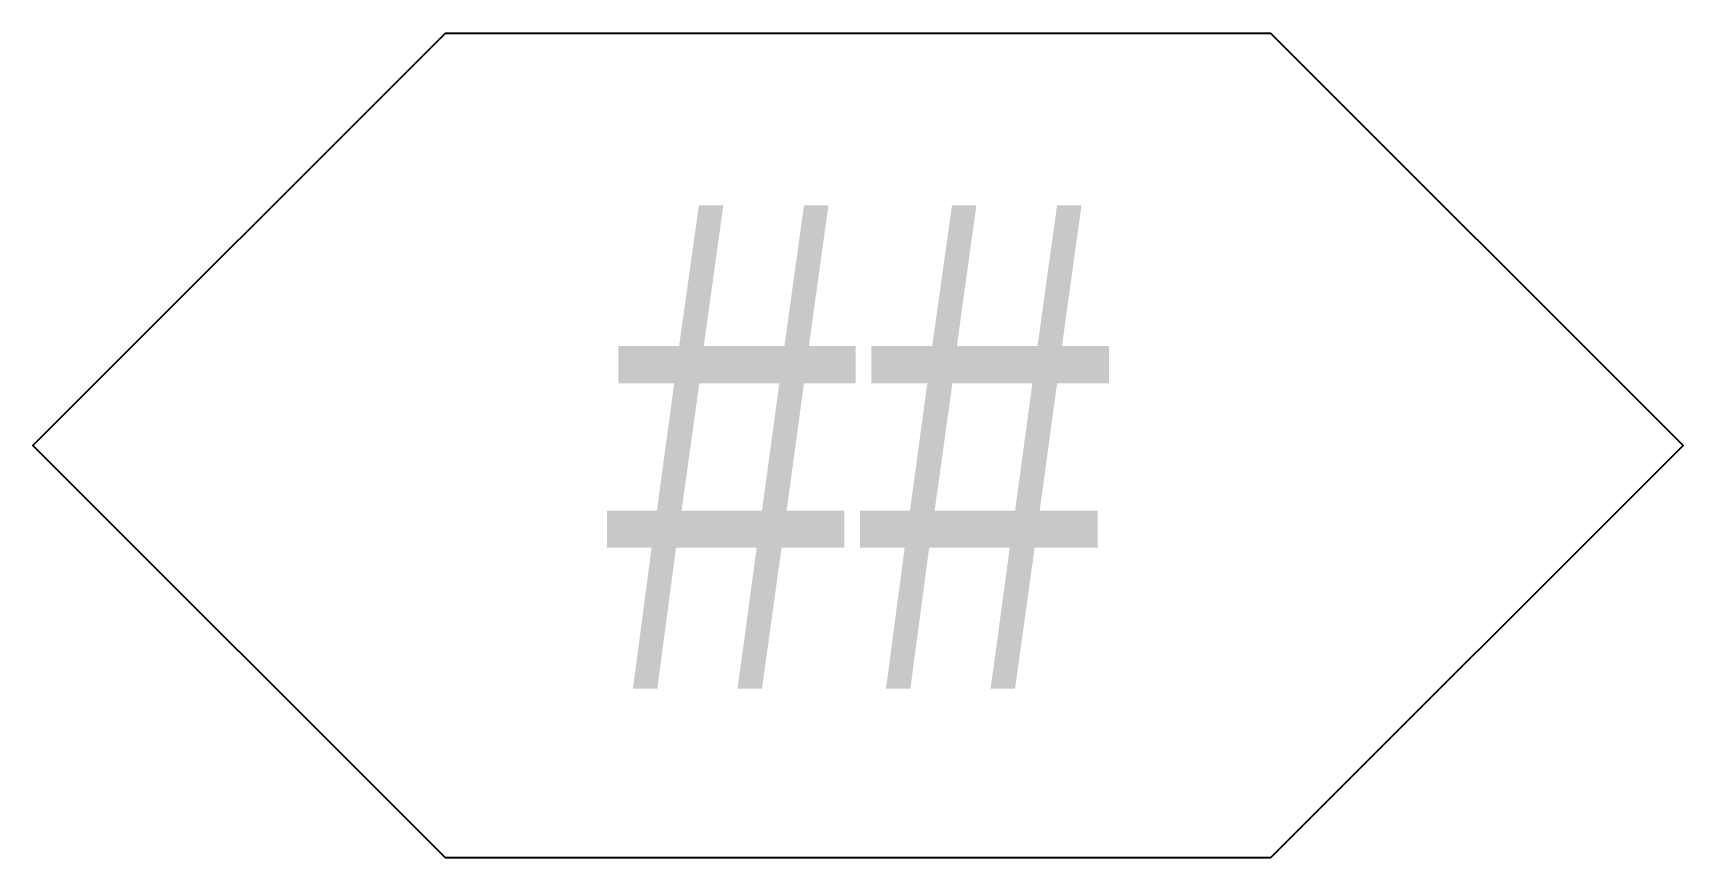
# Model space of a CAD drawing. Header units: inches. Extents: x -1.7 to 1.7, y -0.85 to 0.85.
import ezdxf
from ezdxf.enums import TextEntityAlignment as Align

# ---------------------------------------------------------------- set-up
doc = ezdxf.new("R2010")
doc.units = ezdxf.units.IN
doc.header["$MEASUREMENT"] = 0
doc.layers.add('A-Flor-Iden', color=3, linetype='Continuous')

# ---------------------------------------------------------------- blocks, each defined once
blk = doc.blocks.new('Floor Finish Tag')
at = {"layer": 'A-Flor-Iden', "color": 0, "linetype": 'ByBlock'}
blk.add_lwpolyline([(0.8485, -0.8485), (-0.8485, -0.8485), (-1.6971, 0), (-0.8485, 0.8485), (0.8485, 0.8485), (1.6971, 0)], close=True, dxfattribs=at)
at = {"color": 0, "linetype": 'ByBlock', "width": 0.7}
blk.add_attdef('FIN_TAG', text='', height=1, dxfattribs=at).set_placement((0, 0), align=Align.MIDDLE)

msp = doc.modelspace()

# ---------------------------------------------------------------- block references
msp.add_blockref('Floor Finish Tag', (0, 0)).add_auto_attribs({'FIN_TAG': '##'})

doc.saveas('drawing.dxf')
